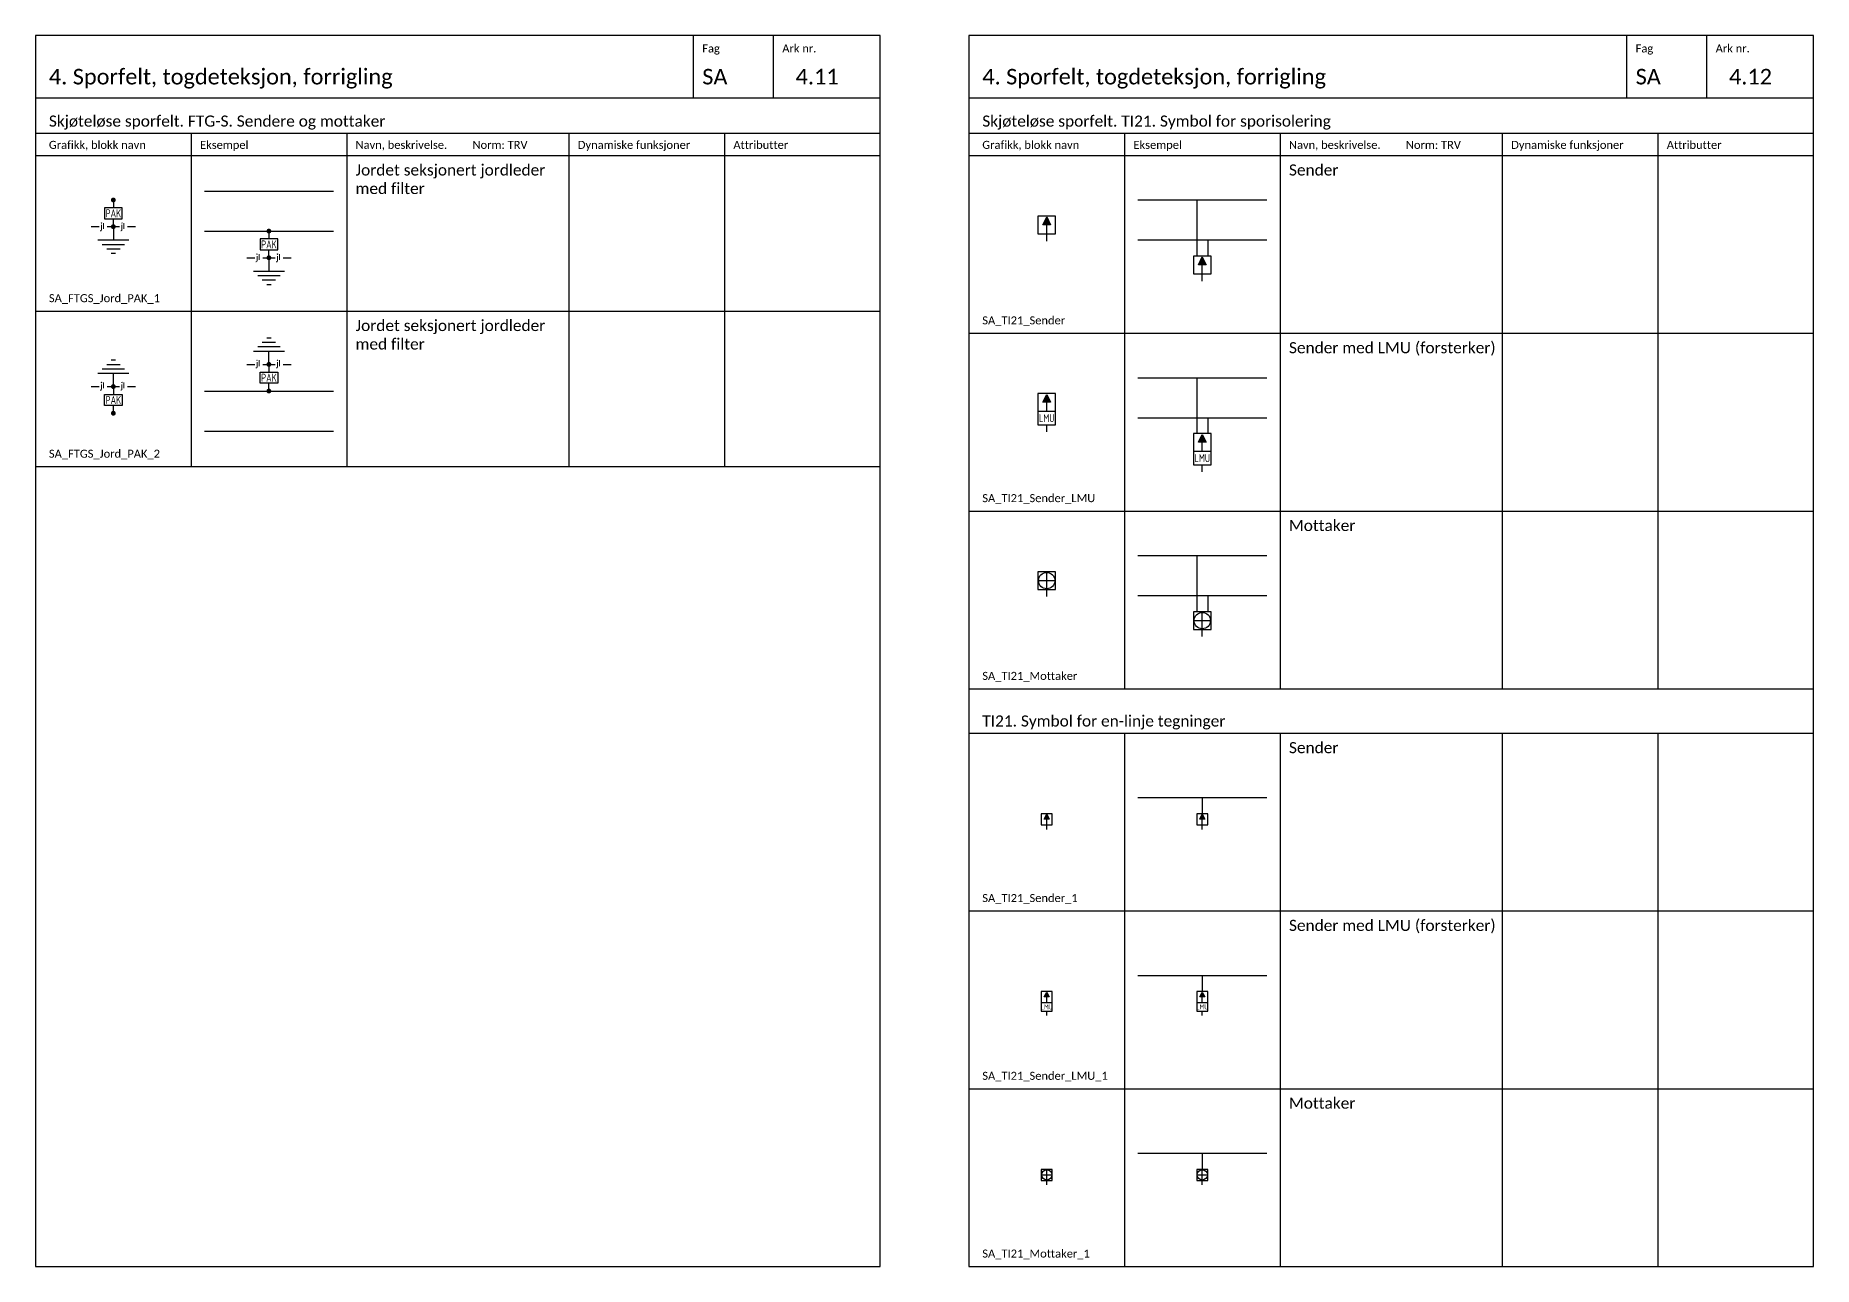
# Model space of a CAD drawing. Header units: millimetres. Extents: x -210 to 2500, y -2763 to 277.
# Drawn here: x 2100 to 2500, y -921 to -644 of the extents above; entities that cross this region are included whole.
import ezdxf
from ezdxf.enums import TextEntityAlignment as Align

# ---------------------------------------------------------------- set-up
doc = ezdxf.new("R2010")
doc.units = ezdxf.units.MM
for name, color, linetype in [('RAMME', 5, 'Continuous'), ('RAMME SYMBOLER', 4, 'Continuous'), ('RAMME TEKST', 7, 'Continuous'), ('SIG-Komponenter', 2, 'Continuous'), ('SIG-SPOR enlinje', 5, 'Continuous'), ('SIG-SPOR-I', 1, 'Continuous'), ('SIG-SPOR-U', 2, 'Continuous'), ('SIG_ATT_Tekst18', 4, 'Continuous')]:
    doc.layers.add(name, color=color, linetype=linetype)
doc.styles.add('Calibri', font='calibri.ttf')
doc.styles.add('ISOCP', font='isocp.shx', dxfattribs={"width": 0.9})
doc.styles.get("Standard").update_dxf_attribs({"font": 'txt.shx'})

# ---------------------------------------------------------------- blocks, each defined once
blk = doc.blocks.new('SA_TI21_Sender')
at = {"linetype": 'ByBlock', "lineweight": -2}
h = blk.add_hatch(color=0, dxfattribs=at)
h.dxf.hatch_style = 1
h.paths.add_polyline_path([(0, -0.16), (0.88, -1.92), (-0.88, -1.92)])
at = {"color": 0, "linetype": 'ByBlock', "lineweight": -2}
for points in [[(2, 0), (-2, 0)], [(-2, 0), (-2, -4)], [(2, -4), (2, 0)], [(-2, -4), (2, -4)], [(0, -5.6), (0, -1.92)]]:
    blk.add_lwpolyline(points, dxfattribs=at)
for points in [[(0, -0.16), (0.88, -1.92), (-0.88, -1.92)], [(0, -0.52), (0.62, -1.76), (-0.62, -1.76)], [(0, -0.88), (0.36, -1.6), (-0.36, -1.6)], [(0, -1.23), (0.1, -1.44), (-0.1, -1.44)]]:
    blk.add_lwpolyline(points, close=True, dxfattribs=at)
blk = doc.blocks.new('SA_TI21_Sender_LMU')
at = {"linetype": 'ByBlock', "lineweight": -2}
h = blk.add_hatch(color=0, dxfattribs=at)
h.dxf.hatch_style = 1
h.paths.add_polyline_path([(0, -0.16), (0.88, -1.92), (-0.88, -1.92)])
at = {"color": 0, "linetype": 'ByBlock', "lineweight": -2}
for points in [[(2, 0), (-2, 0)], [(-2, 0), (-2, -4)], [(2, -4), (2, 0)], [(0, -4), (0, -1.92)], [(0, -8.6), (0, -7)]]:
    blk.add_lwpolyline(points, dxfattribs=at)
for points in [[(-2, -7), (2, -7), (2, -4), (-2, -4)], [(0, -0.16), (0.88, -1.92), (-0.88, -1.92)], [(0, -0.52), (0.62, -1.76), (-0.62, -1.76)], [(0, -0.88), (0.36, -1.6), (-0.36, -1.6)], [(0, -1.23), (0.1, -1.44), (-0.1, -1.44)]]:
    blk.add_lwpolyline(points, close=True, dxfattribs=at)
at = {"layer": 'SIG_ATT_Tekst18', "style": 'ISOCP', "width": 0.85}
blk.add_text('LMU', height=1.8, dxfattribs=at).set_placement((0, -5.5), align=Align.MIDDLE)
blk = doc.blocks.new('SA_TI21_Mottaker')
at = {"color": 0, "linetype": 'ByBlock', "lineweight": -2}
blk.add_line((-1.84, -2), (1.84, -2), dxfattribs=at)
for points in [[(2, 0), (-2, 0)], [(-2, 0), (-2, -4)], [(2, -4), (2, 0)], [(-2, -4), (2, -4)], [(0, -3.84), (0, -0.16)], [(0, -5.6), (0, -4)]]:
    blk.add_lwpolyline(points, dxfattribs=at)
blk.add_circle((0, -2), 1.84, dxfattribs=at)
blk = doc.blocks.new('SA_TI21_Sender_1')
at = {"linetype": 'ByBlock', "lineweight": -2}
h = blk.add_hatch(color=0, dxfattribs=at)
h.dxf.hatch_style = 1
h.paths.add_polyline_path([(0, -0.1), (0.55, -1.2), (-0.55, -1.2)])
at = {"color": 0, "linetype": 'ByBlock', "lineweight": -2}
for points in [[(1.25, 0), (-1.25, 0)], [(-1.25, 0), (-1.25, -2.5)], [(1.25, -2.5), (1.25, 0)], [(-1.25, -2.5), (1.25, -2.5)], [(0, -3.5), (0, -1.2)]]:
    blk.add_lwpolyline(points, dxfattribs=at)
for points in [[(0, -0.1), (0.55, -1.2), (-0.55, -1.2)], [(0, -0.32), (0.39, -1.1), (-0.39, -1.1)], [(0, -0.55), (0.23, -1), (-0.23, -1)], [(0, -0.77), (0.06, -0.9), (-0.06, -0.9)]]:
    blk.add_lwpolyline(points, close=True, dxfattribs=at)
blk = doc.blocks.new('SA_TI21_Sender_LMU_1')
at = {"linetype": 'ByBlock', "lineweight": -2}
h = blk.add_hatch(color=0, dxfattribs=at)
h.dxf.hatch_style = 1
h.paths.add_polyline_path([(0, -0.1), (0.55, -1.2), (-0.55, -1.2)])
at = {"color": 0, "linetype": 'ByBlock', "lineweight": -2}
for points in [[(1.25, 0), (-1.25, 0)], [(-1.25, 0), (-1.25, -2.5)], [(1.25, -2.5), (1.25, 0)], [(0, -2.5), (0, -1.2)], [(0, -5.37), (0, -4.37)]]:
    blk.add_lwpolyline(points, dxfattribs=at)
for points in [[(-1.25, -4.37), (1.25, -4.37), (1.25, -2.5), (-1.25, -2.5)], [(0, -0.1), (0.55, -1.2), (-0.55, -1.2)], [(0, -0.32), (0.39, -1.1), (-0.39, -1.1)], [(0, -0.55), (0.23, -1), (-0.23, -1)], [(0, -0.77), (0.06, -0.9), (-0.06, -0.9)]]:
    blk.add_lwpolyline(points, close=True, dxfattribs=at)
at = {"layer": 'SIG_ATT_Tekst18', "style": 'ISOCP', "width": 0.85}
blk.add_text('LMU', height=1.125, dxfattribs=at).set_placement((0, -3.44), align=Align.MIDDLE)
blk = doc.blocks.new('SA_TI21_Mottaker_1')
at = {"color": 0, "linetype": 'ByBlock', "lineweight": -2}
blk.add_line((-1.15, -1.25), (1.15, -1.25), dxfattribs=at)
for points in [[(1.25, 0), (-1.25, 0)], [(-1.25, 0), (-1.25, -2.5)], [(1.25, -2.5), (1.25, 0)], [(-1.25, -2.5), (1.25, -2.5)], [(0, -2.4), (0, -0.1)], [(0, -3.5), (0, -2.5)]]:
    blk.add_lwpolyline(points, dxfattribs=at)
blk.add_circle((0, -1.25), 1.15, dxfattribs=at)
blk = doc.blocks.new('SA_FTGS_Jord_PAK_1')
at = {"color": 0, "linetype": 'ByBlock', "lineweight": -2}
for p, q in [((0, 0), (0, -1.75)), ((-5, -5.99), (-3.2, -5.99)), ((-1.4, -5.99), (1.4, -5.99)), ((0, -6), (0, -4.25)), ((3.2, -5.99), (5, -5.99))]:
    blk.add_line(p, q, dxfattribs=at)
at = {"color": 0, "linetype": 'ByBlock', "lineweight": -2, "const_width": 0.546}
for points in [[(-0.27, 0, 1), (0.27, 0, 1)], [(-0.27, -6, 1), (0.27, -6, 1)]]:
    blk.add_lwpolyline(points, format="xyb", close=True, dxfattribs=at)
at = {"color": 0, "linetype": 'ByBlock', "lineweight": -2}
blk.add_lwpolyline([(-2, -4.25), (2, -4.25), (2, -1.75), (-2, -1.75)], close=True, dxfattribs=at)
for points in [[(0, -6), (0, -9)], [(-3.5, -9), (3.5, -9)], [(-2.5, -10), (2.5, -10)], [(-1.5, -11), (1.5, -11)], [(-0.5, -12), (0.5, -12)]]:
    blk.add_lwpolyline(points, dxfattribs=at)
for p in [(-3, -6.49), (1.6, -6.49)]:
    blk.add_text('jl', height=1.3, dxfattribs=at).set_placement(p)
at = {"layer": 'SIG_ATT_Tekst18', "style": 'ISOCP', "width": 0.85}
blk.add_text('PAK', height=1.8, dxfattribs=at).set_placement((0, -3), align=Align.MIDDLE)
blk = doc.blocks.new('SA_FTGS_Jord_PAK_2')
at = {"color": 0, "linetype": 'ByBlock', "lineweight": -2}
for p, q in [((-5, 5.99), (-3.2, 5.99)), ((-1.4, 5.99), (1.4, 5.99)), ((0, 6), (0, 4.25)), ((3.2, 5.99), (5, 5.99)), ((0, 0), (0, 1.75))]:
    blk.add_line(p, q, dxfattribs=at)
for points in [[(-0.5, 12), (0.5, 12)], [(-3.5, 9), (3.5, 9)], [(-2.5, 10), (2.5, 10)], [(-1.5, 11), (1.5, 11)], [(0, 6), (0, 9)]]:
    blk.add_lwpolyline(points, dxfattribs=at)
blk.add_lwpolyline([(-2, 4.25), (2, 4.25), (2, 1.75), (-2, 1.75)], close=True, dxfattribs=at)
at = {"color": 0, "linetype": 'ByBlock', "lineweight": -2, "const_width": 0.546}
for points in [[(-0.27, 6, -1), (0.27, 6, -1)], [(-0.27, 0, -1), (0.27, 0, -1)]]:
    blk.add_lwpolyline(points, format="xyb", close=True, dxfattribs=at)
at = {"color": 0, "linetype": 'ByBlock', "lineweight": -2}
for p in [(-3, 5.62), (1.6, 5.62)]:
    blk.add_text('jl', height=1.3, dxfattribs=at).set_placement(p)
at = {"layer": 'SIG_ATT_Tekst18', "style": 'ISOCP', "width": 0.85}
blk.add_text('PAK', height=1.8, dxfattribs=at).set_placement((0, 3), align=Align.MIDDLE)

msp = doc.modelspace()

# ---------------------------------------------------------------- linework, layer by layer
at = {"layer": 'RAMME'}
for points in [[(2290, -644), (2100, -644), (2100, -921), (2290, -921)], [(2500, -644), (2310, -644), (2310, -921), (2500, -921)]]:
    msp.add_lwpolyline(points, close=True, dxfattribs=at)
for points in [[(2100, -658), (2290, -658)], [(2310, -658), (2500, -658)]]:
    msp.add_lwpolyline(points, dxfattribs=at)
at = {"layer": 'RAMME SYMBOLER'}
for p, q in [((2248, -658), (2248, -644)), ((2266, -658), (2266, -644)), ((2458, -658), (2458, -644)), ((2476, -658), (2476, -644)), ((2100, -666), (2290, -666)), ((2135, -666), (2135, -741)), ((2170, -666), (2170, -741)), ((2220, -666), (2220, -741)), ((2255, -666), (2255, -741)), ((2310, -666), (2500, -666)), ((2345, -666), (2345, -791)), ((2380, -666), (2380, -791)), ((2430, -666), (2430, -791)), ((2465, -666), (2465, -791)), ((2100, -671), (2290, -671)), ((2310, -671), (2500, -671)), ((2100, -706), (2290, -706)), ((2310, -711), (2500, -711)), ((2100, -741), (2290, -741)), ((2310, -751), (2500, -751)), ((2310, -791), (2500, -791)), ((2310, -801), (2500, -801)), ((2345, -801), (2345, -921)), ((2380, -801), (2380, -921)), ((2430, -801), (2430, -921)), ((2465, -801), (2465, -921)), ((2310, -841), (2500, -841)), ((2310, -881), (2500, -881))]:
    msp.add_line(p, q, dxfattribs=at)
at = {"layer": 'SIG-Komponenter'}
for p, q in [((2361.25, -681), (2361.25, -693.65)), ((2363.75, -690), (2363.75, -693.65)), ((2361.25, -721), (2361.25, -733.59)), ((2363.75, -730), (2363.75, -733.59)), ((2361.25, -761), (2361.25, -773.65)), ((2363.75, -770), (2363.75, -773.65)), ((2362.5, -815.5), (2362.5, -819.15)), ((2362.5, -855.5), (2362.5, -859.15)), ((2362.5, -895.5), (2362.5, -899.15))]:
    msp.add_line(p, q, dxfattribs=at)
at = {"layer": 'SIG-SPOR enlinje'}
for p, q in [((2348, -815.5), (2377, -815.5)), ((2348, -855.5), (2377, -855.5)), ((2348, -895.5), (2377, -895.5))]:
    msp.add_line(p, q, dxfattribs=at)
at = {"layer": 'SIG-SPOR-I'}
for p, q in [((2138, -679), (2167, -679)), ((2348, -681), (2377, -681)), ((2348, -690), (2377, -690)), ((2348, -721), (2377, -721)), ((2348, -730), (2377, -730)), ((2138, -733), (2167, -733)), ((2348, -761), (2377, -761)), ((2348, -770), (2377, -770))]:
    msp.add_line(p, q, dxfattribs=at)
at = {"layer": 'SIG-SPOR-U'}
for p, q in [((2138, -688), (2167, -688)), ((2138, -724), (2167, -724))]:
    msp.add_line(p, q, dxfattribs=at)

# ---------------------------------------------------------------- block references
at = {"layer": 'SIG-Komponenter'}
for name, p in [('SA_FTGS_Jord_PAK_1', (2117.5, -681)), ('SA_FTGS_Jord_PAK_1', (2152.5, -688)), ('SA_TI21_Sender', (2327.5, -684.65)), ('SA_TI21_Sender', (2362.5, -693.65)), ('SA_FTGS_Jord_PAK_2', (2152.5, -724)), ('SA_FTGS_Jord_PAK_2', (2117.5, -729)), ('SA_TI21_Sender_LMU', (2327.5, -724.59)), ('SA_TI21_Sender_LMU', (2362.5, -733.59)), ('SA_TI21_Mottaker', (2327.5, -764.65)), ('SA_TI21_Mottaker', (2362.5, -773.65)), ('SA_TI21_Sender_1', (2327.5, -819.15)), ('SA_TI21_Sender_1', (2362.5, -819.15)), ('SA_TI21_Sender_LMU_1', (2327.5, -859.15)), ('SA_TI21_Sender_LMU_1', (2362.5, -859.15)), ('SA_TI21_Mottaker_1', (2327.5, -899.15)), ('SA_TI21_Mottaker_1', (2362.5, -899.15))]:
    msp.add_blockref(name, p, dxfattribs=at)

# ---------------------------------------------------------------- texts
at = {"layer": 'RAMME TEKST', "linetype": 'ByBlock', "style": 'Calibri'}
for s, height, p in [('Fag', 1.8, (2250, -647.8)), ('Ark nr.', 1.8, (2268, -647.8)), ('Fag', 1.8, (2460, -647.8)), ('Ark nr.', 1.8, (2478, -647.8)), ('4. Sporfelt, togdeteksjon, forrigling', 3.5, (2103, -655)), ('SA', 3.5, (2250, -655)), ('4.11', 3.5, (2271, -655)), ('4. Sporfelt, togdeteksjon, forrigling', 3.5, (2313, -655)), ('SA', 3.5, (2460, -655)), ('4.12', 3.5, (2481, -655)), ('Skjøteløse sporfelt. FTG-S. Sendere og mottaker', 2.5, (2103, -664.5)), ('Skjøteløse sporfelt. TI21. Symbol for sporisolering', 2.5, (2313, -664.5)), ('Grafikk, blokk navn', 1.8, (2103, -669.5)), ('Eksempel', 1.8, (2137, -669.5)), ('Navn, beskrivelse.         Norm: TRV', 1.8, (2172, -669.5)), ('Dynamiske funksjoner', 1.8, (2222, -669.5)), ('Attributter', 1.8, (2257, -669.5)), ('Grafikk, blokk navn', 1.8, (2313, -669.5)), ('Eksempel', 1.8, (2347, -669.5)), ('Navn, beskrivelse.         Norm: TRV', 1.8, (2382, -669.5)), ('Dynamiske funksjoner', 1.8, (2432, -669.5)), ('Attributter', 1.8, (2467, -669.5)), ('SA_FTGS_Jord_PAK_1', 1.8, (2103, -704)), ('SA_TI21_Sender', 1.8, (2313, -709)), ('SA_FTGS_Jord_PAK_2', 1.8, (2103, -739)), ('SA_TI21_Sender_LMU', 1.8, (2313, -749)), ('SA_TI21_Mottaker', 1.8, (2313, -789)), ('TI21. Symbol for en-linje tegninger', 2.5, (2313, -799.5)), ('SA_TI21_Sender_1', 1.8, (2313, -839)), ('SA_TI21_Sender_LMU_1', 1.8, (2313, -879)), ('SA_TI21_Mottaker_1', 1.8, (2313, -919))]:
    msp.add_text(s, height=height, dxfattribs=at).set_placement(p)
at = {"layer": 'RAMME TEKST', "linetype": 'ByBlock', "char_height": 2.5, "width": 46, "attachment_point": 1, "style": 'Calibri'}
for s, insert in [('Jordet seksjonert jordleder med filter', (2172, -673)), ('Sender', (2382, -673)), ('Jordet seksjonert jordleder med filter', (2172, -708)), ('Sender med LMU (forsterker)', (2382, -713)), ('Mottaker', (2382, -753)), ('Sender', (2382, -803)), ('Sender med LMU (forsterker)', (2382, -843)), ('Mottaker', (2382, -883))]:
    msp.add_mtext(s, dxfattribs=dict(at, insert=insert))

doc.saveas('drawing.dxf')
